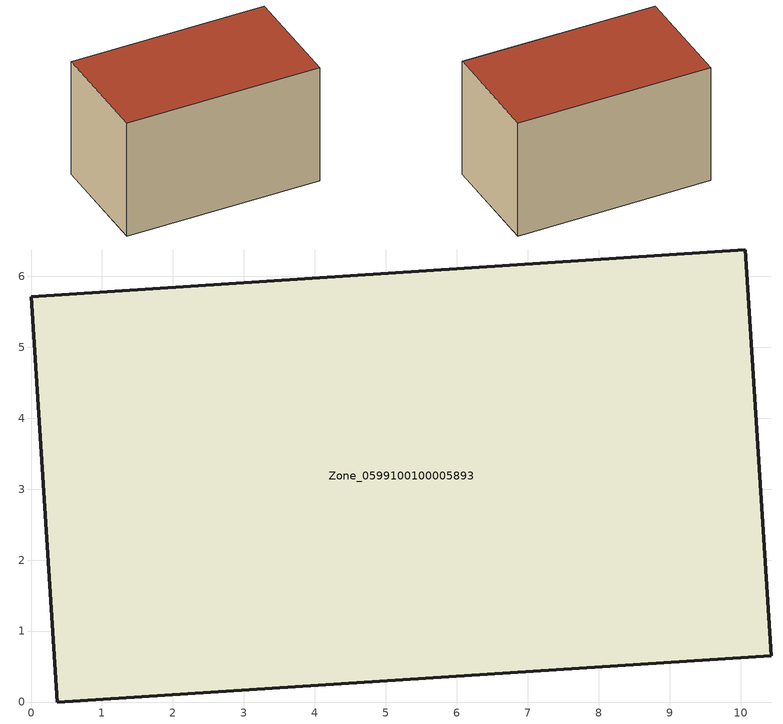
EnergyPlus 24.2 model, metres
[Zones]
Zone_0599100100005893
 floor ground (C_G): 10.07,6.37 10.44,0.66 0.37,0 0,5.71 z0
 wall outside (C_F): 0.37,0 10.44,0.66 10.07,6.37 0,5.71 0.37,0 z0:6.35
 roof outside (C_R): 10.44,0.66 10.07,6.37 0,5.71 0.37,0 z6.35
[BUILDING]
Pand.0599100100005893: North Axis=0; Terrain=City; Loads Convergence Tolerance Value=0.04; Temperature Convergence Tolerance Value=0.4; Solar Distribution=FullExterior; Maximum Number of Warmup Days=25; Minimum Number of Warmup Days=1
[Site:Location]
Rotterdam.The.Hague.AP_ZH_NLD Design_Conditions: Latitude=51.96; Longitude=4.45; Time Zone=1; Elevation=-4.5
[SITE:GROUNDTEMPERATURE:BUILDINGSURFACE]
18, 18, 18, 18, 18, 18, 18, 18, 18, 18, 18, 18
[MATERIAL] Thermal Absorptance=0.9; Solar Absorptance=0.7; Visible Absorptance=0.7
Name | Roughness | Thickness | Conductivity | Density | Specific Heat
G.TC.2006-2014 | MediumSmooth | 0.15 | 0.06 | 540 | 1210
F.TC.2006-2014 | Rough | 0.3 | 0.12 | 1920 | 840
R.TC.2006-2014 | MediumRough | 0.2 | 0.08 | 1500 | 1000
[CONSTRUCTION]
C_G: G.TC.2006-2014
C_F: F.TC.2006-2014
C_R: R.TC.2006-2014
[ZONE]
Zone_0599100100005893: Type=1; Multiplier=1; Ceiling Height=Autocalculate; Volume=Autocalculate; Floor Area=autocalculate; Part of Total Floor Area=Yes
[ZONEINFILTRATION:DESIGNFLOWRATE]
Infil_Zone_0599100100005893: Zone or ZoneList or Space or SpaceList=Zone_0599100100005893; Schedule=AlwaysOn; Design Flow Rate Calculation Method=Flow/Area; Flow Rate per Floor Area=0.0015; Constant Term Coefficient=1; Temperature Term Coefficient=0; Velocity Term Coefficient=0; Velocity Squared Term Coefficient=0
[HVACTEMPLATE:ZONE:IDEALLOADSAIRSYSTEM]
Zone_0599100100005893: Maximum Heating Supply Air Temperature=50; Minimum Cooling Supply Air Temperature=13; Maximum Heating Supply Air Humidity Ratio=0.0156; Minimum Cooling Supply Air Humidity Ratio=0.0077; Heating Limit=NoLimit; Cooling Limit=NoLimit; Dehumidification Control Type=ConstantSensibleHeatRatio; Cooling Sensible Heat Ratio=0.7; Dehumidification Setpoint=60; Humidification Control Type=None; Humidification Setpoint=30; Outdoor Air Method=None; Outdoor Air Flow Rate per Person=0.00944; Outdoor Air Flow Rate per Zone Floor Area=0; Outdoor Air Flow Rate per Zone=0; Demand Controlled Ventilation Type=None; Outdoor Air Economizer Type=NoEconomizer; Heat Recovery Type=None; Sensible Heat Recovery Effectiveness=0.7; Latent Heat Recovery Effectiveness=0.65
[ZONECONTROL:THERMOSTAT]
ThermostatControl_Zone_0599100100005893: Zone or ZoneList=Zone_0599100100005893; Control Type Schedule=DualSetpointControlType; Control 1=Thermostat_Zone_0599100100005893; Temperature Difference Between Cutout And Setpoint=0
[THERMOSTATSETPOINT:DUALSETPOINT]
Thermostat_Zone_0599100100005893: Heating Setpoint Temperature Schedule=HeatingSetpoint_Zone_0599100100005893; Cooling Setpoint Temperature Schedule=CoolingSetpoint_Zone_0599100100005893
[SCHEDULE:COMPACT]
HeatingSetpoint_Zone_0599100100005893: Through: 12/31, For: AllDays, Until: 24:00, 21
CoolingSetpoint_Zone_0599100100005893: Through: 12/31, For: AllDays, Until: 24:00, 24
DualSetpointControlType: Through: 12/31, For: AllDays, Until: 24:00, 4
AlwaysOn: Through: 12/31, For: AllDays, Until: 24:00, 1
